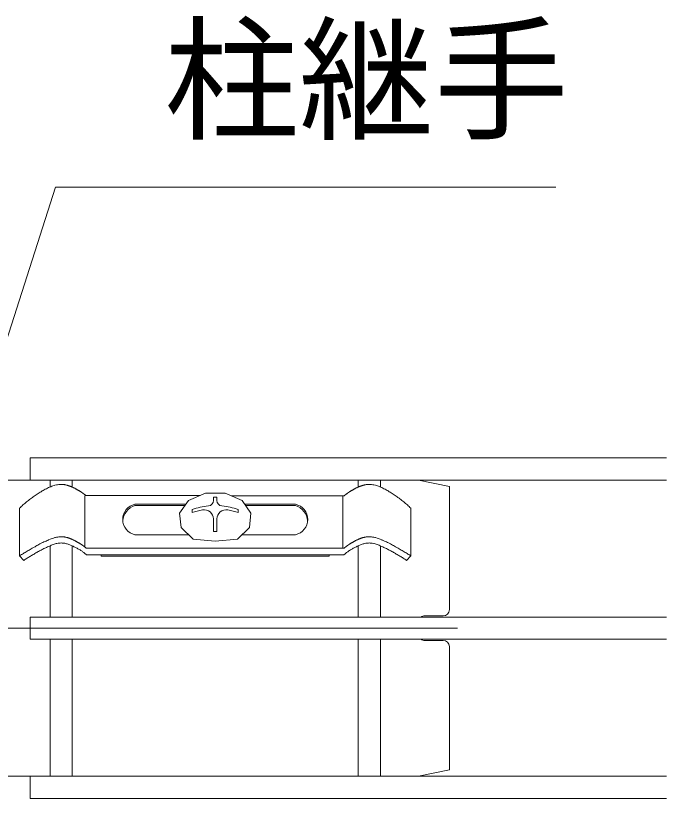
# Model space of a CAD drawing. Units: millimetres, scale not verified. Extents: x -4200 to 4200, y -2970 to 2970.
# Drawn here: x 1217.2 to 1533.9, y 1407.5 to 1788.4 of the extents above; entities that cross this region are included whole.
import ezdxf
from ezdxf.enums import TextEntityAlignment as Align

# ---------------------------------------------------------------- set-up
doc = ezdxf.new("R2010")
doc.units = ezdxf.units.MM
doc.header["$LTSCALE"] = 10
doc.linetypes.add('USER1', pattern=[50.8, 31.75, -6.35, 6.35, -6.35])
for name, color, linetype, lineweight in [('0-9_D-BMK', 2, 'USER1', 13), ('0-A_D-STR2', 7, 'Continuous', 13), ('0-B_D-STR3', 3, 'Continuous', 13), ('0-D_D-STR-TXT', 7, 'Continuous', 13)]:
    doc.layers.add(name, color=color, linetype=linetype, lineweight=lineweight)
doc.styles.add('ＭＳ ゴシック', font='')
doc.styles.get('ＭＳ ゴシック').set_extended_font_data('MS Gothic')

msp = doc.modelspace()

# ---------------------------------------------------------------- linework, layer by layer
at = {"layer": '0-9_D-BMK'}
msp.add_line((1432.22, 1490.36), (975.02, 1490.36), dxfattribs=at)
at = {"layer": '0-A_D-STR2'}
for p, q in [((1533.92, 1573.19), (1224.32, 1573.19)), ((1224.32, 1573.19), (1224.32, 1562.39)), ((1533.92, 1562.39), (1224.32, 1562.39)), ((1233.92, 1559.05), (1233.92, 1562.39)), ((1244.72, 1559.03), (1244.72, 1562.39)), ((1383.92, 1559.03), (1383.92, 1562.39)), ((1394.72, 1559.05), (1394.72, 1562.39)), ((1233.92, 1495.76), (1233.92, 1530.41)), ((1244.72, 1495.76), (1244.72, 1530.39)), ((1383.92, 1495.76), (1383.92, 1530.39)), ((1394.72, 1495.76), (1394.72, 1530.41)), ((1224.32, 1495.76), (1224.32, 1484.96)), ((1533.92, 1484.96), (1224.32, 1484.96)), ((1233.92, 1418.34), (1233.92, 1484.96)), ((1244.72, 1418.34), (1244.72, 1484.96)), ((1383.92, 1418.34), (1383.92, 1484.96)), ((1394.72, 1418.34), (1394.72, 1484.96)), ((1533.92, 1418.34), (1224.32, 1418.34)), ((1224.32, 1418.34), (1224.32, 1407.54)), ((1533.92, 1407.54), (1224.32, 1407.54))]:
    msp.add_line(p, q, dxfattribs=at)
msp.add_lwpolyline([(1533.92, 1495.76), (1224.32, 1495.76), (1224.32, 1484.96)], dxfattribs=at)
at = {"layer": '0-B_D-STR3'}
for p, q in [((1233.92, 1562.36), (1150.98, 1562.36)), ((1244.72, 1562.36), (1383.92, 1562.36)), ((1394.72, 1562.36), (1413.32, 1562.36)), ((1428.32, 1559.36), (1413.32, 1562.36)), ((1428.32, 1499.36), (1428.32, 1559.36)), ((1250.94, 1529.8), (1250.94, 1554.81)), ((1306.78, 1554.86), (1251.47, 1554.86)), ((1309.56, 1556.09), (1301.35, 1552.45)), ((1319.19, 1556.09), (1309.56, 1556.09)), ((1313.47, 1554.15), (1313.47, 1552.49)), ((1315.17, 1554.15), (1313.47, 1554.15)), ((1315.17, 1554.15), (1313.47, 1554.15)), ((1315.17, 1554.15), (1315.17, 1552.49)), ((1377.1, 1554.81), (1322.08, 1554.81)), ((1376.52, 1529.35), (1376.52, 1554.81)), ((1300.11, 1550.68), (1275.28, 1550.68)), ((1301.35, 1552.45), (1297, 1546.24)), ((1353.36, 1550.68), (1328.64, 1550.68)), ((1299.64, 1550), (1275.28, 1550)), ((1303.07, 1548.06), (1303.07, 1546.56)), ((1325.57, 1548.06), (1325.57, 1546.56)), ((1353.36, 1550), (1329.12, 1550)), ((1313.47, 1543.48), (1313.47, 1537.41)), ((1330.95, 1539.3), (1331.75, 1546.24)), ((1325.24, 1533.7), (1330.95, 1539.3)), ((1301.34, 1535.83), (1275.28, 1535.83)), ((1353.36, 1535.83), (1327.41, 1535.83)), ((1303.52, 1533.69), (1314.38, 1532.66)), ((1314.38, 1532.66), (1325.24, 1533.7)), ((1251.53, 1529.35), (1377.1, 1529.35)), ((1251.69, 1525.96), (1376.94, 1525.96)), ((1258.9, 1525.32), (1258.9, 1525.96)), ((1369.74, 1525.32), (1258.9, 1525.32)), ((1369.74, 1525.32), (1369.74, 1525.96)), ((1425.32, 1496.36), (1416.32, 1496.36)), ((1425.32, 1484.36), (1416.32, 1484.36)), ((1428.32, 1421.36), (1428.32, 1481.36)), ((1413.32, 1418.36), (1428.32, 1421.36)), ((1233.92, 1418.36), (1182.05, 1418.36)), ((1383.92, 1418.36), (1244.72, 1418.36)), ((1413.32, 1418.36), (1394.72, 1418.36))]:
    msp.add_line(p, q, dxfattribs=at)
for points in [[(1219.07, 1548.75), (1219.49, 1549.15), (1219.91, 1549.55), (1220.34, 1549.94), (1220.77, 1550.33), (1221.2, 1550.71), (1221.64, 1551.09), (1221.96, 1551.36), (1222.53, 1551.83), (1222.98, 1552.19), (1223.44, 1552.54), (1223.9, 1552.89), (1224.37, 1553.23), (1224.84, 1553.57), (1225.43, 1554), (1225.78, 1554.24), (1226.25, 1554.57), (1226.73, 1554.9), (1227.2, 1555.23), (1227.68, 1555.56), (1228.17, 1555.87), (1228.65, 1556.19), (1229.14, 1556.5), (1229.56, 1556.76), (1230.13, 1557.1), (1230.63, 1557.39), (1231.13, 1557.68), (1231.64, 1557.95), (1232.15, 1558.22), (1232.67, 1558.48), (1233.26, 1558.76), (1233.72, 1558.97), (1234.26, 1559.19), (1234.8, 1559.4), (1235.34, 1559.59), (1235.9, 1559.76), (1236.26, 1559.86), (1237.02, 1560.02), (1237.59, 1560.11), (1238.16, 1560.19)], [(1238.16, 1560.19), (1238.74, 1560.26), (1239.32, 1560.33)], [(1243.6, 1559.47), (1243.44, 1559.53), (1243.28, 1559.58), (1243.12, 1559.63), (1242.95, 1559.69), (1242.78, 1559.74), (1242.61, 1559.79), (1242.43, 1559.84), (1242.25, 1559.9), (1242.07, 1559.95), (1241.88, 1559.99), (1241.69, 1560.04), (1241.49, 1560.08), (1241.3, 1560.13), (1241.1, 1560.17), (1240.91, 1560.2), (1240.71, 1560.23), (1240.51, 1560.26), (1240.31, 1560.28), (1240.11, 1560.3), (1239.91, 1560.32), (1239.71, 1560.33), (1239.51, 1560.33), (1239.42, 1560.33), (1239.32, 1560.33)], [(1249.2, 1556.53), (1249.17, 1556.55), (1249.14, 1556.57), (1249.11, 1556.58), (1249.08, 1556.6), (1249.06, 1556.61), (1249.02, 1556.64), (1248.93, 1556.7), (1248.75, 1556.8), (1248.58, 1556.9), (1248.41, 1557.01), (1248.25, 1557.1), (1248.09, 1557.2), (1247.93, 1557.3), (1247.78, 1557.39), (1247.63, 1557.48), (1247.48, 1557.57), (1247.33, 1557.65), (1247.19, 1557.74), (1247.05, 1557.82), (1246.91, 1557.9), (1246.77, 1557.98), (1246.63, 1558.06), (1246.5, 1558.14), (1246.36, 1558.21), (1246.23, 1558.29), (1245.96, 1558.43), (1245.7, 1558.57), (1245.43, 1558.7), (1245.17, 1558.83), (1244.9, 1558.95), (1244.76, 1559.01), (1244.62, 1559.07), (1244.48, 1559.13), (1244.34, 1559.19), (1244.2, 1559.25), (1244.05, 1559.3), (1243.9, 1559.36), (1243.75, 1559.42), (1243.6, 1559.47)], [(1379.39, 1556.5), (1379.43, 1556.52), (1379.46, 1556.54), (1379.49, 1556.56), (1379.52, 1556.58), (1379.54, 1556.6), (1379.57, 1556.61), (1379.61, 1556.64), (1379.7, 1556.69), (1379.88, 1556.8), (1380.05, 1556.9), (1380.22, 1557), (1380.38, 1557.1), (1380.54, 1557.2), (1380.7, 1557.29), (1380.85, 1557.39), (1381, 1557.48), (1381.15, 1557.57), (1381.3, 1557.65), (1381.44, 1557.74), (1381.58, 1557.82), (1381.72, 1557.9), (1381.86, 1557.98), (1382, 1558.06), (1382.14, 1558.14), (1382.27, 1558.21), (1382.41, 1558.28), (1382.67, 1558.43), (1382.94, 1558.56), (1383.2, 1558.7), (1383.47, 1558.83), (1383.74, 1558.95), (1383.87, 1559.01), (1384.01, 1559.07), (1384.15, 1559.13), (1384.29, 1559.19), (1384.44, 1559.25), (1384.58, 1559.3), (1384.73, 1559.36), (1384.88, 1559.42)], [(1384.88, 1559.42), (1385.03, 1559.47), (1385.19, 1559.53), (1385.35, 1559.58), (1385.51, 1559.63), (1385.68, 1559.69), (1385.85, 1559.74), (1386.02, 1559.79), (1386.2, 1559.84), (1386.38, 1559.9), (1386.57, 1559.95), (1386.76, 1559.99), (1386.95, 1560.04), (1387.14, 1560.08), (1387.33, 1560.13), (1387.53, 1560.16), (1387.73, 1560.2), (1387.93, 1560.23), (1388.13, 1560.26), (1388.33, 1560.28), (1388.52, 1560.3), (1388.72, 1560.32), (1388.92, 1560.33), (1389.12, 1560.33), (1389.22, 1560.33), (1389.32, 1560.33)], [(1390.47, 1560.19), (1389.89, 1560.26), (1389.32, 1560.33)], [(1409.57, 1548.75), (1409.14, 1549.15), (1408.72, 1549.54), (1408.3, 1549.94), (1407.87, 1550.33), (1407.44, 1550.71), (1407, 1551.09), (1406.68, 1551.36), (1406.11, 1551.83), (1405.66, 1552.19), (1405.2, 1552.54), (1404.73, 1552.89), (1404.27, 1553.23), (1403.8, 1553.57), (1403.2, 1554), (1402.86, 1554.24), (1402.38, 1554.57), (1401.91, 1554.9), (1401.43, 1555.23), (1400.95, 1555.56), (1400.47, 1555.87), (1399.98, 1556.19), (1399.5, 1556.5), (1399.08, 1556.76), (1398.51, 1557.1), (1398.01, 1557.39), (1397.51, 1557.68), (1397, 1557.95), (1396.48, 1558.22), (1395.97, 1558.48), (1395.38, 1558.76), (1394.91, 1558.97), (1394.38, 1559.19), (1393.84, 1559.4), (1393.29, 1559.59), (1392.74, 1559.76), (1392.38, 1559.86), (1391.61, 1560.02), (1391.04, 1560.11), (1390.47, 1560.19)], [(1251.47, 1554.86), (1251.36, 1554.94), (1251.26, 1555.02), (1251.15, 1555.09), (1251.06, 1555.17), (1250.96, 1555.24), (1250.87, 1555.31), (1250.78, 1555.37), (1250.7, 1555.44), (1250.61, 1555.5), (1250.54, 1555.56), (1250.46, 1555.61), (1250.39, 1555.67), (1250.32, 1555.72), (1250.25, 1555.77), (1250.18, 1555.82), (1250.12, 1555.87), (1250.06, 1555.91), (1250, 1555.95), (1249.95, 1555.99), (1249.89, 1556.03), (1249.84, 1556.07), (1249.8, 1556.1), (1249.75, 1556.14), (1249.71, 1556.17), (1249.66, 1556.2), (1249.62, 1556.23), (1249.59, 1556.26), (1249.55, 1556.28), (1249.52, 1556.31), (1249.48, 1556.33), (1249.45, 1556.35), (1249.42, 1556.37), (1249.39, 1556.39), (1249.37, 1556.41), (1249.34, 1556.43), (1249.32, 1556.45), (1249.27, 1556.48), (1249.23, 1556.5), (1249.2, 1556.53)], [(1331.75, 1546.24), (1327.4, 1552.45), (1319.19, 1556.09)], [(1377.1, 1554.81), (1377.21, 1554.89), (1377.32, 1554.97), (1377.42, 1555.05), (1377.52, 1555.13), (1377.62, 1555.2), (1377.71, 1555.27), (1377.8, 1555.34), (1377.89, 1555.4), (1377.97, 1555.46), (1378.06, 1555.52), (1378.13, 1555.58), (1378.21, 1555.64), (1378.28, 1555.69), (1378.35, 1555.74), (1378.42, 1555.79), (1378.48, 1555.84), (1378.54, 1555.89), (1378.6, 1555.93), (1378.66, 1555.97), (1378.71, 1556.01), (1378.76, 1556.05), (1378.81, 1556.08), (1378.86, 1556.12), (1378.9, 1556.15), (1378.95, 1556.18), (1378.99, 1556.21), (1379.03, 1556.24), (1379.07, 1556.27), (1379.1, 1556.29), (1379.13, 1556.32), (1379.17, 1556.34), (1379.2, 1556.36), (1379.23, 1556.38), (1379.25, 1556.4), (1379.28, 1556.42), (1379.3, 1556.44), (1379.33, 1556.45), (1379.35, 1556.47), (1379.39, 1556.5)], [(1219.07, 1548.75), (1219.07, 1525.56), (1221.15, 1523.3)], [(1409.57, 1548.75), (1409.57, 1525.56), (1407.49, 1523.3)], [(1297, 1546.24), (1297.8, 1539.3), (1303.52, 1533.69)], [(1315.17, 1543.48), (1315.17, 1537.41), (1313.47, 1537.41)], [(1219.07, 1525.56), (1219.54, 1525.85), (1220, 1526.14), (1220.47, 1526.42), (1220.94, 1526.71), (1221.41, 1526.99), (1221.83, 1527.24), (1222.35, 1527.55), (1222.82, 1527.83), (1223.3, 1528.1), (1223.77, 1528.38), (1224.24, 1528.65), (1224.72, 1528.92), (1225.2, 1529.2), (1225.5, 1529.37), (1226.15, 1529.74), (1226.62, 1530.01), (1227.1, 1530.28), (1227.58, 1530.55), (1228.06, 1530.82), (1228.54, 1531.08), (1229.03, 1531.33), (1229.34, 1531.49), (1230, 1531.82), (1230.5, 1532.06), (1230.99, 1532.29), (1231.49, 1532.52), (1231.99, 1532.75), (1232.49, 1532.97), (1233, 1533.19), (1233.26, 1533.3), (1234.01, 1533.62), (1234.52, 1533.83), (1235.03, 1534.02), (1235.55, 1534.2), (1236.26, 1534.4), (1236.6, 1534.48), (1237.14, 1534.59), (1237.68, 1534.68), (1238.22, 1534.75)], [(1221.15, 1523.3), (1221.56, 1523.58), (1221.96, 1523.86), (1222.37, 1524.14), (1222.78, 1524.41), (1223.21, 1524.69), (1223.61, 1524.94), (1224.03, 1525.2), (1224.46, 1525.45), (1224.88, 1525.7), (1225.31, 1525.95), (1225.74, 1526.2), (1226.15, 1526.43), (1226.6, 1526.69), (1227.03, 1526.94), (1227.46, 1527.18), (1227.89, 1527.43), (1228.32, 1527.67), (1228.75, 1527.91), (1229.18, 1528.14), (1229.62, 1528.38), (1230.04, 1528.6), (1230.49, 1528.83), (1230.94, 1529.04), (1231.38, 1529.26), (1231.83, 1529.47), (1232.27, 1529.67), (1232.72, 1529.88), (1233.18, 1530.08), (1233.67, 1530.3), (1234.08, 1530.49), (1234.54, 1530.69), (1235, 1530.88), (1235.46, 1531.06), (1235.92, 1531.23), (1236.39, 1531.38), (1236.87, 1531.5), (1237.16, 1531.56), (1237.84, 1531.67), (1238.33, 1531.72)], [(1238.22, 1534.75), (1238.77, 1534.81), (1239.32, 1534.87)], [(1238.33, 1531.72), (1238.82, 1531.76), (1239.32, 1531.8)], [(1243.75, 1533.96), (1243.6, 1534.01), (1243.45, 1534.07), (1243.29, 1534.12), (1243.12, 1534.18), (1242.96, 1534.23), (1242.79, 1534.28), (1242.61, 1534.34), (1242.43, 1534.39), (1242.25, 1534.44), (1242.07, 1534.49), (1241.88, 1534.54), (1241.69, 1534.58), (1241.5, 1534.63), (1241.3, 1534.67), (1241.1, 1534.71), (1240.91, 1534.74), (1240.71, 1534.78), (1240.51, 1534.8), (1240.31, 1534.83), (1240.11, 1534.85), (1239.91, 1534.86), (1239.71, 1534.87), (1239.51, 1534.87), (1239.42, 1534.87), (1239.32, 1534.87)], [(1251.7, 1525.96), (1251.47, 1526.18), (1251.28, 1526.37), (1251.08, 1526.56), (1250.86, 1526.75), (1250.62, 1526.95), (1250.36, 1527.15), (1250.09, 1527.36), (1249.8, 1527.57), (1249.5, 1527.78), (1249.19, 1527.98), (1248.86, 1528.19), (1248.52, 1528.4), (1248.18, 1528.61), (1247.82, 1528.81), (1247.46, 1529.01), (1247.09, 1529.21), (1246.72, 1529.41), (1246.34, 1529.61), (1245.95, 1529.8), (1245.56, 1529.99), (1245.17, 1530.18), (1244.77, 1530.37), (1244.37, 1530.55), (1243.97, 1530.73), (1243.57, 1530.9), (1243.16, 1531.07), (1242.75, 1531.21), (1242.33, 1531.35), (1241.91, 1531.46), (1241.49, 1531.56), (1241.06, 1531.64), (1240.63, 1531.69), (1240.19, 1531.73), (1239.76, 1531.77), (1239.32, 1531.8)], [(1249.24, 1531.04), (1249.21, 1531.06), (1249.17, 1531.09), (1249.14, 1531.11), (1249.12, 1531.12), (1249.09, 1531.14), (1249.07, 1531.15), (1249.02, 1531.18), (1248.93, 1531.24), (1248.76, 1531.34), (1248.59, 1531.45), (1248.42, 1531.55), (1248.26, 1531.65), (1248.1, 1531.74), (1247.94, 1531.84), (1247.78, 1531.93), (1247.63, 1532.02), (1247.48, 1532.11), (1247.34, 1532.2), (1247.19, 1532.28), (1247.05, 1532.36), (1246.91, 1532.45), (1246.77, 1532.52), (1246.63, 1532.6), (1246.5, 1532.68), (1246.36, 1532.75), (1246.23, 1532.83), (1245.96, 1532.97), (1245.7, 1533.11), (1245.43, 1533.24), (1245.17, 1533.37), (1244.9, 1533.49), (1244.76, 1533.55), (1244.62, 1533.61), (1244.48, 1533.67), (1244.34, 1533.73), (1244.2, 1533.79), (1244.05, 1533.85), (1243.91, 1533.9), (1243.75, 1533.96)], [(1376.94, 1525.96), (1377.16, 1526.18), (1377.36, 1526.37), (1377.56, 1526.55), (1377.78, 1526.75), (1378.02, 1526.95), (1378.27, 1527.15), (1378.55, 1527.36), (1378.83, 1527.57), (1379.13, 1527.78), (1379.45, 1527.98), (1379.77, 1528.19), (1380.11, 1528.4), (1380.46, 1528.61), (1380.81, 1528.81), (1381.17, 1529.01), (1381.54, 1529.21), (1381.92, 1529.41), (1382.3, 1529.61), (1382.69, 1529.8), (1383.08, 1529.99), (1383.47, 1530.18), (1383.87, 1530.37), (1384.26, 1530.55), (1384.67, 1530.73), (1385.07, 1530.9), (1385.48, 1531.07), (1385.89, 1531.21), (1386.3, 1531.35), (1386.72, 1531.46), (1387.15, 1531.56), (1387.57, 1531.64), (1388.01, 1531.69), (1388.44, 1531.73), (1388.88, 1531.77), (1389.32, 1531.8)], [(1379.39, 1531.04), (1379.43, 1531.06), (1379.46, 1531.09), (1379.49, 1531.11), (1379.52, 1531.12), (1379.54, 1531.14), (1379.57, 1531.15), (1379.61, 1531.18), (1379.7, 1531.24), (1379.88, 1531.34), (1380.05, 1531.45), (1380.22, 1531.55), (1380.38, 1531.65), (1380.54, 1531.74), (1380.7, 1531.84), (1380.85, 1531.93), (1381, 1532.02), (1381.15, 1532.11), (1381.3, 1532.2), (1381.44, 1532.28), (1381.58, 1532.36), (1381.72, 1532.45), (1381.86, 1532.52), (1382, 1532.6), (1382.14, 1532.68), (1382.27, 1532.75), (1382.41, 1532.83), (1382.67, 1532.97), (1382.94, 1533.11), (1383.2, 1533.24), (1383.47, 1533.37), (1383.74, 1533.49), (1383.87, 1533.55), (1384.01, 1533.61), (1384.15, 1533.67), (1384.29, 1533.73), (1384.44, 1533.79), (1384.58, 1533.85), (1384.73, 1533.9), (1384.88, 1533.96)], [(1384.88, 1533.96), (1385.03, 1534.01), (1385.19, 1534.07), (1385.35, 1534.12), (1385.51, 1534.18), (1385.68, 1534.23), (1385.85, 1534.28), (1386.02, 1534.34), (1386.2, 1534.39), (1386.38, 1534.44), (1386.57, 1534.49), (1386.76, 1534.54), (1386.95, 1534.58), (1387.14, 1534.63), (1387.33, 1534.67), (1387.53, 1534.71), (1387.73, 1534.74), (1387.93, 1534.78), (1388.13, 1534.8), (1388.33, 1534.83), (1388.52, 1534.85), (1388.72, 1534.86), (1388.92, 1534.87), (1389.12, 1534.87), (1389.22, 1534.87), (1389.32, 1534.87)], [(1390.41, 1534.75), (1389.87, 1534.81), (1389.32, 1534.87)], [(1390.31, 1531.72), (1389.81, 1531.76), (1389.32, 1531.8)], [(1407.49, 1523.3), (1407.08, 1523.58), (1406.67, 1523.86), (1406.26, 1524.14), (1405.85, 1524.41), (1405.43, 1524.69), (1405.02, 1524.94), (1404.6, 1525.2), (1404.18, 1525.45), (1403.75, 1525.7), (1403.32, 1525.95), (1402.89, 1526.2), (1402.48, 1526.43), (1402.04, 1526.69), (1401.61, 1526.94), (1401.18, 1527.18), (1400.75, 1527.43), (1400.32, 1527.67), (1399.89, 1527.91), (1399.45, 1528.14), (1399.02, 1528.38), (1398.59, 1528.6), (1398.14, 1528.83), (1397.7, 1529.04), (1397.25, 1529.26), (1396.81, 1529.47), (1396.36, 1529.67), (1395.91, 1529.88), (1395.46, 1530.08), (1394.96, 1530.3), (1394.55, 1530.49), (1394.1, 1530.69), (1393.64, 1530.88), (1393.18, 1531.06), (1392.71, 1531.23), (1392.24, 1531.38), (1391.77, 1531.5), (1391.48, 1531.56), (1390.8, 1531.67), (1390.31, 1531.72)], [(1409.57, 1525.56), (1409.1, 1525.85), (1408.63, 1526.14), (1408.16, 1526.42), (1407.7, 1526.71), (1407.23, 1526.99), (1406.81, 1527.24), (1406.29, 1527.55), (1405.81, 1527.83), (1405.34, 1528.1), (1404.87, 1528.38), (1404.39, 1528.65), (1403.92, 1528.92), (1403.44, 1529.2), (1403.13, 1529.37), (1402.49, 1529.74), (1402.01, 1530.01), (1401.53, 1530.28), (1401.06, 1530.55), (1400.58, 1530.82), (1400.09, 1531.08), (1399.61, 1531.33), (1399.3, 1531.49), (1398.63, 1531.82), (1398.14, 1532.06), (1397.64, 1532.29), (1397.15, 1532.52), (1396.65, 1532.75), (1396.14, 1532.97), (1395.64, 1533.19), (1395.38, 1533.3), (1394.63, 1533.62), (1394.12, 1533.83), (1393.6, 1534.02), (1393.09, 1534.2), (1392.38, 1534.4), (1392.03, 1534.48), (1391.5, 1534.59), (1390.96, 1534.68), (1390.41, 1534.75)], [(1251.53, 1529.35), (1251.42, 1529.44), (1251.31, 1529.52), (1251.21, 1529.6), (1251.11, 1529.67), (1251.01, 1529.74), (1250.92, 1529.81), (1250.83, 1529.88), (1250.74, 1529.95), (1250.66, 1530.01), (1250.58, 1530.07), (1250.5, 1530.13), (1250.43, 1530.18), (1250.35, 1530.24), (1250.29, 1530.29), (1250.22, 1530.34), (1250.15, 1530.38), (1250.09, 1530.43), (1250.03, 1530.47), (1249.98, 1530.52), (1249.92, 1530.55), (1249.87, 1530.59), (1249.82, 1530.63), (1249.78, 1530.66), (1249.73, 1530.7), (1249.69, 1530.73), (1249.65, 1530.76), (1249.61, 1530.79), (1249.57, 1530.81), (1249.53, 1530.84), (1249.5, 1530.86), (1249.47, 1530.88), (1249.44, 1530.91), (1249.41, 1530.93), (1249.38, 1530.95), (1249.36, 1530.96), (1249.33, 1530.98), (1249.31, 1531), (1249.29, 1531.01), (1249.24, 1531.04)], [(1377.1, 1529.35), (1377.21, 1529.44), (1377.32, 1529.52), (1377.42, 1529.6), (1377.52, 1529.67), (1377.62, 1529.74), (1377.71, 1529.81), (1377.8, 1529.88), (1377.89, 1529.95), (1377.97, 1530.01), (1378.06, 1530.07), (1378.13, 1530.13), (1378.21, 1530.18), (1378.28, 1530.24), (1378.35, 1530.29), (1378.42, 1530.34), (1378.48, 1530.38), (1378.54, 1530.43), (1378.6, 1530.47), (1378.66, 1530.52), (1378.71, 1530.55), (1378.76, 1530.59), (1378.81, 1530.63), (1378.86, 1530.66), (1378.9, 1530.7), (1378.95, 1530.73), (1378.99, 1530.76), (1379.03, 1530.79), (1379.07, 1530.81), (1379.1, 1530.84), (1379.13, 1530.86), (1379.17, 1530.88), (1379.2, 1530.91), (1379.23, 1530.93), (1379.25, 1530.95), (1379.28, 1530.96), (1379.3, 1530.98), (1379.33, 1531), (1379.35, 1531.01), (1379.39, 1531.04)]]:
    msp.add_lwpolyline(points, dxfattribs=at)
for centre, radius, start, end in [((1276.9, 1543.25), 7.6, 102.2943, 257.7057), ((1310.76, 1552.49), 2.7, 275.3222, 0.0003), ((1317.87, 1552.49), 2.7, 180, 264.6782), ((1351.74, 1543.25), 7.6, 282.2943, 77.7057), ((1277.62, 1542.03), 8.3, 106.3682, 176.5562), ((1314.08, 1516.93), 33.02, 95.3221, 109.4784), ((1314.08, 1515.43), 33.02, 100.3347, 109.4784), ((1308.96, 1543.48), 4.5, 0.0003, 100.3347), ((1319.68, 1543.48), 4.5, 79.6657, 180), ((1314.56, 1516.93), 33.02, 70.522, 84.6782), ((1314.56, 1515.43), 33.02, 70.522, 79.6657), ((1351.02, 1542.03), 8.3, 3.4438, 73.6318), ((1425.32, 1499.36), 3, 270, 0), ((1416.32, 1493.36), 3, 90, 126.8699), ((1416.32, 1487.36), 3, 233.1301, 270), ((1425.32, 1481.36), 3, 0, 90)]:
    msp.add_arc(centre, radius, start, end, dxfattribs=at)
at = {"layer": '0-D_D-STR-TXT'}
msp.add_lwpolyline([(1192.21, 1588.7), (1186.31, 1548.58), (1198.55, 1586.66), (1236.57, 1704.9), (1480.13, 1704.9)], dxfattribs=at)

# ---------------------------------------------------------------- texts
at = {"layer": '0-D_D-STR-TXT', "style": 'ＭＳ ゴシック'}
msp.add_text('柱継手', height=48.09, dxfattribs=at).set_placement((1289.52, 1718.75), align=Align.BOTTOM_LEFT)

doc.saveas('drawing.dxf')
